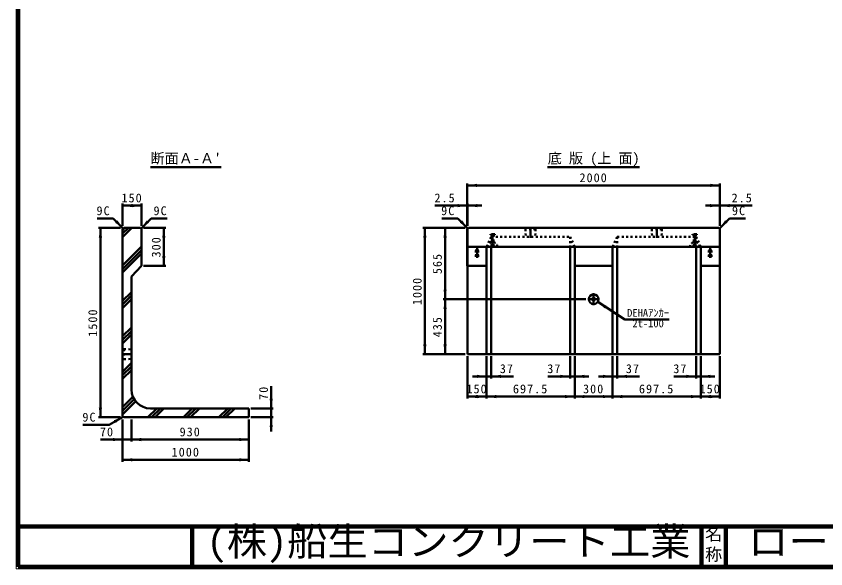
# Model space of a CAD drawing. Units: millimetres, scale not verified. Extents: x 100 to 4105, y 100 to 2870.
# Drawn here: x 100 to 2102, y 100 to 1467 of the extents above; entities that cross this region are included whole.
import ezdxf
from ezdxf.enums import TextEntityAlignment as Align

# ---------------------------------------------------------------- set-up
doc = ezdxf.new("R2010")
doc.units = ezdxf.units.MM
doc.header["$LTSCALE"] = 5
doc.linetypes.add('USER1', pattern=[13.4, 10, -1.2, 1, -1.2])
doc.linetypes.add('USER2', pattern=[2.2, 1, -1.2])
doc.layers.add('V-nasSTD', color=7, linetype='Continuous', lineweight=50)
doc.styles.add('ＭＳ ゴシック', font='')
doc.styles.get('ＭＳ ゴシック').set_extended_font_data('MS Gothic')

msp = doc.modelspace()

# ---------------------------------------------------------------- hatches: boundary and pattern name
at = {"layer": 'V-nasSTD'}
for points in [[(1239.767, 1048.607), (1239.767, 1044.607), (1215.767, 1048.607), (1239.767, 1052.607)], [(1816.767, 1048.607), (1816.767, 1052.607), (1840.767, 1048.607), (1816.767, 1044.607)], [(387.267, 998.539), (387.267, 994.539), (363.267, 998.539), (387.267, 1002.539)], [(386.142, 998.539), (386.142, 1002.539), (410.142, 998.539), (386.142, 994.539)], [(1191.767, 998.607), (1191.767, 994.607), (1215.767, 998.607), (1191.767, 1002.607)], [(1240.548, 998.607), (1240.548, 994.607), (1216.548, 998.607), (1240.548, 1002.607)], [(1815.985, 998.607), (1815.985, 994.607), (1839.985, 998.607), (1815.985, 1002.607)], [(1864.767, 998.607), (1864.767, 994.607), (1840.767, 998.607), (1864.767, 1002.607)], [(347.702, 959.103), (350.531, 961.932), (364.673, 942.133), (344.874, 956.275)], [(425.706, 959.103), (422.877, 961.932), (408.735, 942.133), (428.534, 956.275)], [(1200.202, 959.171), (1203.031, 962), (1217.173, 942.201), (1197.374, 956.343)], [(1856.331, 959.171), (1853.502, 962), (1839.36, 942.201), (1859.159, 956.343)], [(308.267, 919.539), (304.267, 919.539), (308.267, 943.539), (312.267, 919.539)], [(465.142, 919.539), (461.142, 919.539), (465.142, 943.539), (469.142, 919.539)], [(1110.767, 919.607), (1106.767, 919.607), (1110.767, 943.607), (1114.767, 919.607)], [(1160.767, 919.607), (1156.767, 919.607), (1160.767, 943.607), (1164.767, 919.607)], [(465.142, 873.789), (469.142, 873.789), (465.142, 849.789), (461.142, 873.789)], [(1160.767, 791.044), (1164.767, 791.044), (1160.767, 767.044), (1156.767, 791.044)], [(1160.767, 743.044), (1156.767, 743.044), (1160.767, 767.044), (1164.767, 743.044)], [(1558.377, 747.256), (1560.574, 750.599), (1538.321, 760.437), (1556.181, 743.913)], [(1110.767, 655.107), (1114.767, 655.107), (1110.767, 631.107), (1106.767, 655.107)], [(1160.767, 655.107), (1164.767, 655.107), (1160.767, 631.107), (1156.767, 655.107)], [(1239.423, 576.107), (1239.423, 572.107), (1263.423, 576.107), (1239.423, 580.107)], [(1298.985, 576.107), (1298.985, 572.107), (1274.985, 576.107), (1298.985, 580.107)], [(1445.829, 576.107), (1445.829, 572.107), (1469.829, 576.107), (1445.829, 580.107)], [(1505.392, 576.107), (1505.392, 572.107), (1481.392, 576.107), (1505.392, 580.107)], [(1551.142, 576.107), (1551.142, 572.107), (1575.142, 576.107), (1551.142, 580.107)], [(1610.704, 576.107), (1610.704, 572.107), (1586.704, 576.107), (1610.704, 580.107)], [(1757.548, 576.107), (1757.548, 572.107), (1781.548, 576.107), (1757.548, 580.107)], [(1817.11, 576.107), (1817.11, 572.107), (1793.11, 576.107), (1817.11, 580.107)], [(730.767, 520.664), (734.767, 520.664), (730.767, 496.664), (726.767, 520.664)], [(1240.548, 526.107), (1240.548, 522.107), (1216.548, 526.107), (1240.548, 530.107)], [(1239.423, 526.107), (1239.423, 522.107), (1263.423, 526.107), (1239.423, 530.107)], [(1287.423, 526.107), (1287.423, 522.107), (1263.423, 526.107), (1287.423, 530.107)], [(1457.392, 526.107), (1457.392, 522.107), (1481.392, 526.107), (1457.392, 530.107)], [(1505.392, 526.107), (1505.392, 522.107), (1481.392, 526.107), (1505.392, 530.107)], [(1551.142, 526.107), (1551.142, 522.107), (1575.142, 526.107), (1551.142, 530.107)], [(1599.142, 526.107), (1599.142, 522.107), (1575.142, 526.107), (1599.142, 530.107)], [(1769.11, 526.107), (1769.11, 522.107), (1793.11, 526.107), (1769.11, 530.107)], [(1817.11, 526.107), (1817.11, 522.107), (1793.11, 526.107), (1817.11, 530.107)], [(1815.985, 526.107), (1815.985, 522.107), (1839.985, 526.107), (1815.985, 530.107)], [(308.267, 498.789), (312.267, 498.789), (308.267, 474.789), (304.267, 498.789)], [(343.888, 464.195), (345.888, 460.731), (364.673, 476.195), (341.888, 467.659)], [(730.767, 450.789), (726.767, 450.789), (730.767, 474.789), (734.767, 450.789)], [(339.267, 419.789), (339.267, 415.789), (363.267, 419.789), (339.267, 423.789)], [(409.142, 419.789), (409.142, 415.789), (385.142, 419.789), (409.142, 423.789)], [(651.767, 419.789), (651.767, 423.789), (675.767, 419.789), (651.767, 415.789)], [(387.267, 369.789), (387.267, 365.789), (363.267, 369.789), (387.267, 373.789)], [(651.767, 369.789), (651.767, 373.789), (675.767, 369.789), (651.767, 365.789)]]:
    msp.add_hatch(color=256, dxfattribs=at).paths.add_polyline_path(points)

# ---------------------------------------------------------------- linework, layer by layer
at = {"layer": 'V-nasSTD', "lineweight": 100}
for p, q in [((105, 2865), (105, 105)), ((105, 205), (4100, 205)), ((535, 205), (535, 105)), ((1795, 205), (1795, 105)), ((1855, 205), (1855, 105)), ((105, 105), (4100, 105))]:
    msp.add_line(p, q, dxfattribs=at)
at = {"layer": 'V-nasSTD'}
for p, q in [((432.017, 1093.539), (607.017, 1093.539)), ((1414.517, 1093.607), (1642.017, 1093.607)), ((1215.767, 1053.607), (1215.767, 948.607)), ((1840.767, 1048.607), (1215.767, 1048.607)), ((1840.767, 1053.607), (1840.767, 948.607)), ((363.267, 1003.539), (363.267, 948.539)), ((410.142, 1003.539), (410.142, 948.539)), ((1216.548, 1003.607), (1216.548, 948.607)), ((1839.985, 1003.607), (1839.985, 948.607)), ((410.142, 998.539), (363.267, 998.539)), ((1215.767, 998.607), (1135.767, 998.607)), ((1215.767, 998.607), (1216.548, 998.607)), ((1216.548, 998.607), (1251.548, 998.607)), ((1839.985, 998.607), (1804.985, 998.607)), ((1840.767, 998.607), (1839.985, 998.607)), ((1840.767, 998.607), (1920.767, 998.607)), ((339.924, 966.882), (299.924, 966.882)), ((364.673, 942.133), (339.924, 966.882)), ((408.735, 942.133), (433.484, 966.882)), ((433.484, 966.882), (473.484, 966.882)), ((1192.424, 966.949), (1152.424, 966.949)), ((1217.173, 942.201), (1192.424, 966.949)), ((1839.36, 942.201), (1864.109, 966.949)), ((1864.109, 966.949), (1904.109, 966.949)), ((358.267, 943.539), (303.267, 943.539)), ((308.267, 943.539), (308.267, 474.789)), ((366.079, 943.539), (363.267, 940.727)), ((386.235, 943.539), (363.267, 920.571)), ((377.396, 943.539), (363.267, 929.41)), ((368.557, 943.539), (363.267, 938.249)), ((407.329, 943.539), (366.079, 943.539)), ((407.329, 943.539), (410.142, 940.727)), ((470.142, 943.539), (415.142, 943.539)), ((465.142, 849.789), (465.142, 943.539)), ((1210.767, 943.607), (1105.767, 943.607)), ((1110.767, 943.607), (1110.767, 631.107)), ((1160.767, 943.607), (1160.767, 767.044)), ((1218.579, 943.607), (1215.767, 940.794)), ((1216.548, 941.576), (1216.548, 631.107)), ((1837.954, 943.607), (1218.579, 943.607)), ((1837.954, 943.607), (1840.767, 940.794)), ((1839.985, 631.107), (1839.985, 941.576)), ((363.267, 940.727), (363.267, 477.602)), ((410.142, 940.727), (410.142, 849.789)), ((1215.767, 940.794), (1215.767, 849.857)), ((1840.767, 849.857), (1840.767, 940.794)), ((410.142, 897.446), (363.267, 850.571)), ((410.142, 888.607), (363.267, 841.732)), ((1840.767, 896.732), (1215.767, 896.732)), ((1263.423, 896.732), (1263.423, 631.107)), ((1274.985, 896.732), (1274.985, 631.107)), ((1469.829, 896.732), (1469.829, 631.107)), ((1481.392, 896.732), (1481.392, 631.107)), ((1575.142, 896.732), (1575.142, 631.107)), ((1586.704, 896.732), (1586.704, 631.107)), ((1781.548, 896.732), (1781.548, 631.107)), ((1793.11, 896.732), (1793.11, 631.107)), ((410.142, 879.768), (363.267, 832.893)), ((410.142, 849.789), (385.142, 823.319)), ((470.142, 849.789), (415.142, 849.789)), ((1215.767, 849.857), (1216.548, 849.076)), ((1216.548, 849.857), (1263.423, 849.857)), ((1481.392, 849.857), (1575.142, 849.857)), ((1793.11, 849.857), (1839.985, 849.857)), ((1840.767, 849.857), (1839.985, 849.076)), ((385.142, 823.319), (385.142, 543.539)), ((385.142, 784.768), (363.267, 762.893)), ((385.142, 775.93), (363.267, 754.055)), ((385.142, 767.091), (363.267, 745.216)), ((1508.735, 767.044), (1155.767, 767.044)), ((1160.767, 767.044), (1160.767, 631.107)), ((1605.004, 716.614), (1538.321, 760.437)), ((1715.004, 716.614), (1605.004, 716.614)), ((385.142, 697.091), (363.267, 675.216)), ((385.142, 688.252), (363.267, 666.377)), ((385.142, 679.413), (363.267, 657.538)), ((1210.767, 631.107), (1105.767, 631.107)), ((1216.548, 631.107), (1839.985, 631.107)), ((1216.548, 521.107), (1216.548, 626.107)), ((1263.423, 521.107), (1263.423, 626.107)), ((1274.985, 571.107), (1274.985, 626.107)), ((1469.829, 571.107), (1469.829, 626.107)), ((1481.392, 521.107), (1481.392, 626.107)), ((1575.142, 521.107), (1575.142, 626.107)), ((1586.704, 571.107), (1586.704, 626.107)), ((1781.548, 571.107), (1781.548, 626.107)), ((1793.11, 521.107), (1793.11, 626.107)), ((1839.985, 521.107), (1839.985, 626.107)), ((385.142, 609.413), (363.267, 587.538)), ((385.142, 600.574), (363.267, 578.699)), ((385.142, 591.735), (363.267, 569.86)), ((1263.423, 576.107), (1228.423, 576.107)), ((1274.985, 576.107), (1263.423, 576.107)), ((1274.985, 576.107), (1329.985, 576.107)), ((1469.829, 576.107), (1414.829, 576.107)), ((1481.392, 576.107), (1469.829, 576.107)), ((1481.392, 576.107), (1516.392, 576.107)), ((1575.142, 576.107), (1540.142, 576.107)), ((1575.142, 576.107), (1586.704, 576.107)), ((1586.704, 576.107), (1641.704, 576.107)), ((1781.548, 576.107), (1726.548, 576.107)), ((1781.548, 576.107), (1793.11, 576.107)), ((1793.11, 576.107), (1828.11, 576.107)), ((730.767, 496.664), (730.767, 551.664)), ((388.797, 525.391), (363.267, 499.86)), ((1216.548, 526.107), (1263.423, 526.107)), ((1263.423, 526.107), (1481.392, 526.107)), ((1575.142, 526.107), (1481.392, 526.107)), ((1793.11, 526.107), (1575.142, 526.107)), ((1839.985, 526.107), (1793.11, 526.107)), ((391.764, 519.519), (363.267, 491.022)), ((395.381, 514.297), (363.267, 482.183)), ((425.873, 474.789), (447.748, 496.664)), ((432.017, 496.664), (675.767, 496.664)), ((434.712, 474.789), (456.587, 496.664)), ((443.551, 474.789), (465.426, 496.664)), ((513.551, 474.789), (535.426, 496.664)), ((522.389, 474.789), (544.264, 496.664)), ((531.228, 474.789), (553.103, 496.664)), ((601.228, 474.789), (623.103, 496.664)), ((610.067, 474.789), (631.942, 496.664)), ((618.906, 474.789), (640.781, 496.664)), ((675.767, 474.789), (675.767, 496.664)), ((735.767, 496.664), (680.767, 496.664)), ((730.767, 474.789), (730.767, 496.664)), ((358.267, 474.789), (303.267, 474.789)), ((364.673, 476.195), (330.032, 456.195)), ((363.267, 477.602), (366.079, 474.789)), ((363.267, 364.789), (363.267, 469.789)), ((366.079, 474.789), (675.767, 474.789)), ((385.142, 414.789), (385.142, 469.789)), ((675.767, 364.789), (675.767, 469.789)), ((735.767, 474.789), (680.767, 474.789)), ((730.767, 474.789), (730.767, 439.789)), ((330.032, 456.195), (265.032, 456.195)), ((363.267, 419.789), (308.267, 419.789)), ((385.142, 419.789), (363.267, 419.789)), ((675.767, 419.789), (385.142, 419.789)), ((675.767, 369.789), (363.267, 369.789))]:
    msp.add_line(p, q, dxfattribs=at)
at = {"layer": 'V-nasSTD', "linetype": 'USER2'}
for p, q in [((1359.517, 940.482), (1357.173, 943.607)), ((1386.86, 943.607), (1384.517, 940.482)), ((1672.017, 940.482), (1669.673, 943.607)), ((1699.36, 943.607), (1697.017, 940.482)), ((1263.423, 896.732), (1274.985, 921.732)), ((1283.735, 927.982), (1272.798, 927.982)), ((1272.798, 926.419), (1272.798, 927.982)), ((1283.735, 926.419), (1272.798, 926.419)), ((1276.079, 926.107), (1272.798, 926.419)), ((1274.985, 921.732), (1469.829, 921.732)), ((1274.985, 921.732), (1274.985, 896.732)), ((1276.079, 926.107), (1276.079, 900.482)), ((1283.735, 926.419), (1280.454, 926.107)), ((1280.454, 926.107), (1280.454, 900.482)), ((1283.735, 926.419), (1283.735, 927.982)), ((1384.517, 940.482), (1359.517, 940.482)), ((1359.517, 940.482), (1360.298, 921.732)), ((1384.517, 940.482), (1383.735, 921.732)), ((1469.829, 921.732), (1481.392, 896.732)), ((1469.829, 921.732), (1469.829, 896.732)), ((1575.142, 896.732), (1586.704, 921.732)), ((1586.704, 921.732), (1781.548, 921.732)), ((1586.704, 921.732), (1586.704, 896.732)), ((1697.017, 940.482), (1672.017, 940.482)), ((1672.017, 940.482), (1672.798, 921.732)), ((1697.017, 940.482), (1696.235, 921.732)), ((1783.735, 927.982), (1772.798, 927.982)), ((1772.798, 926.419), (1772.798, 927.982)), ((1783.735, 926.419), (1772.798, 926.419)), ((1776.079, 926.107), (1772.798, 926.419)), ((1776.079, 926.107), (1776.079, 900.482)), ((1783.735, 926.419), (1780.454, 926.107)), ((1780.454, 926.107), (1780.454, 900.482)), ((1781.548, 921.732), (1793.11, 896.732)), ((1781.548, 921.732), (1781.548, 896.732)), ((1783.735, 926.419), (1783.735, 927.982)), ((1237.017, 871.732), (1237.017, 896.732)), ((1238.11, 873.607), (1238.11, 896.732)), ((1241.86, 873.607), (1241.86, 896.732)), ((1242.954, 871.732), (1242.954, 896.732)), ((1276.079, 900.482), (1274.36, 899.857)), ((1274.36, 899.857), (1274.36, 896.732)), ((1282.173, 899.857), (1274.36, 899.857)), ((1282.173, 896.732), (1274.36, 896.732)), ((1282.173, 896.732), (1274.36, 896.732)), ((1280.454, 900.482), (1276.079, 900.482)), ((1282.173, 899.857), (1280.454, 900.482)), ((1282.173, 899.857), (1282.173, 896.732)), ((1776.079, 900.482), (1774.36, 899.857)), ((1774.36, 899.857), (1774.36, 896.732)), ((1782.173, 899.857), (1774.36, 899.857)), ((1782.173, 896.732), (1774.36, 896.732)), ((1782.173, 896.732), (1774.36, 896.732)), ((1780.454, 900.482), (1776.079, 900.482)), ((1782.173, 899.857), (1780.454, 900.482)), ((1782.173, 899.857), (1782.173, 896.732)), ((1813.579, 871.732), (1813.579, 896.732)), ((1814.673, 873.607), (1814.673, 896.732)), ((1818.423, 873.607), (1818.423, 896.732)), ((1819.517, 871.732), (1819.517, 896.732)), ((1242.954, 871.732), (1237.017, 871.732)), ((1819.517, 871.732), (1813.579, 871.732)), ((363.267, 645.883), (366.392, 643.539)), ((366.392, 643.539), (366.392, 618.539)), ((366.392, 643.539), (385.142, 642.758)), ((366.392, 618.539), (363.267, 616.195)), ((366.392, 618.539), (385.142, 619.32))]:
    msp.add_line(p, q, dxfattribs=at)
at = {"layer": 'V-nasSTD', "linetype": 'USER1'}
for p, q in [((1372.017, 946.107), (1372.017, 919.232)), ((1684.517, 946.107), (1684.517, 919.232)), ((1278.267, 894.232), (1278.267, 930.482)), ((1778.267, 894.232), (1778.267, 930.482)), ((1239.985, 869.232), (1239.985, 899.232)), ((1816.548, 869.232), (1816.548, 899.232)), ((1528.267, 781.576), (1528.267, 752.513)), ((1513.735, 767.044), (1542.798, 767.044)), ((360.767, 631.039), (387.642, 631.039))]:
    msp.add_line(p, q, dxfattribs=at)
at = {"layer": 'V-nasSTD', "lineweight": 13}
msp.add_lwpolyline([(100, 100), (100, 2870), (4105, 2870), (4105, 100)], close=True, dxfattribs=at)
at = {"layer": 'V-nasSTD'}
for radius in [12.031, 3.906]:
    msp.add_circle((1528.267, 767.044), radius, dxfattribs=at)
at = {"layer": 'V-nasSTD', "linetype": 'USER2'}
for centre, radius, start, end in [((1278.267, 896.415), 12.035, 1.5077, 178.4923), ((1778.267, 896.415), 12.035, 1.5077, 178.4923), ((1239.985, 876.107), 3.125, 233.1301, 306.8699), ((1816.548, 876.107), 3.125, 233.1301, 306.8699)]:
    msp.add_arc(centre, radius, start, end, dxfattribs=at)
at = {"layer": 'V-nasSTD'}
msp.add_arc((432.017, 543.539), 46.875, 180, 270, dxfattribs=at)

# ---------------------------------------------------------------- texts
at = {"layer": 'V-nasSTD', "style": 'ＭＳ ゴシック'}
for s, height, p in [("断面Ａ-Ａ'", 25.66, (519.517, 1128.539)), ('底 版 (上 面)', 25.66, (1528.267, 1128.607)), ('DEHAｱﾝｶｰ', 19.06, (1663.004, 742.614)), ('2t-100', 19.06, (1663.004, 716.614))]:
    msp.add_text(s, height=height, dxfattribs=at).set_placement(p, align=Align.TOP_CENTER)
at = {"layer": 'V-nasSTD', "style": 'ＭＳ ゴシック', "width": 1.05}
for s, p in [('(株)船生コンクリート工業', (571, 202.55)), ('ロードウォール', (1910.5, 202.47))]:
    msp.add_text(s, height=69.65, dxfattribs=at).set_placement(p, align=Align.TOP_LEFT)
at = {"layer": 'V-nasSTD', "style": 'ＭＳ ゴシック'}
for s, p in [('名', (1803.982, 200.999)), ('称', (1803.976, 151.01))]:
    msp.add_text(s, height=30.79, dxfattribs=at).set_placement(p, align=Align.TOP_LEFT)
at = {"layer": 'V-nasSTD', "char_height": 21.99, "attachment_point": 2, "style": 'ＭＳ ゴシック'}
for s, insert in [('\\T1.17;2000', (1528.267, 1078.607)), ('\\T1.17;150', (386.704, 1028.539)), ('\\T1.17;2.5', (1160.767, 1028.607)), ('\\T1.17;2.5', (1895.767, 1028.607)), ('\\T1.17;9C', (316.174, 996.882)), ('\\T1.17;9C', (457.234, 996.882)), ('\\T1.17;9C', (1168.674, 996.949)), ('\\T1.17;9C', (1887.859, 996.949)), ('\\T1.17;37', (1313.735, 606.107)), ('\\T1.17;37', (1431.079, 606.107)), ('\\T1.17;37', (1625.454, 606.107)), ('\\T1.17;37', (1742.798, 606.107)), ('\\T1.17;150', (1239.985, 556.107)), ('\\T1.17;697.5', (1372.407, 556.107)), ('\\T1.17;300', (1528.267, 556.107)), ('\\T1.17;697.5', (1684.126, 556.107)), ('\\T1.17;150', (1816.548, 556.107)), ('\\T1.17;9C', (281.282, 486.195)), ('\\T1.17;70', (324.517, 449.789)), ('\\T1.17;930', (530.454, 449.789)), ('\\T1.17;1000', (519.517, 399.789))]:
    msp.add_mtext(s, dxfattribs=dict(at, insert=insert))
at = {"layer": 'V-nasSTD', "char_height": 21.99, "attachment_point": 2, "rotation": 90, "style": 'ＭＳ ゴシック'}
for s, insert in [('\\T1.17;300', (435.142, 896.664)), ('\\T1.17;565', (1130.767, 855.326)), ('\\T1.17;1000', (1080.767, 787.357)), ('\\T1.17;1500', (278.267, 709.164)), ('\\T1.17;435', (1130.767, 699.076)), ('\\T1.17;70', (700.767, 535.414))]:
    msp.add_mtext(s, dxfattribs=dict(at, insert=insert))

doc.saveas('drawing.dxf')
